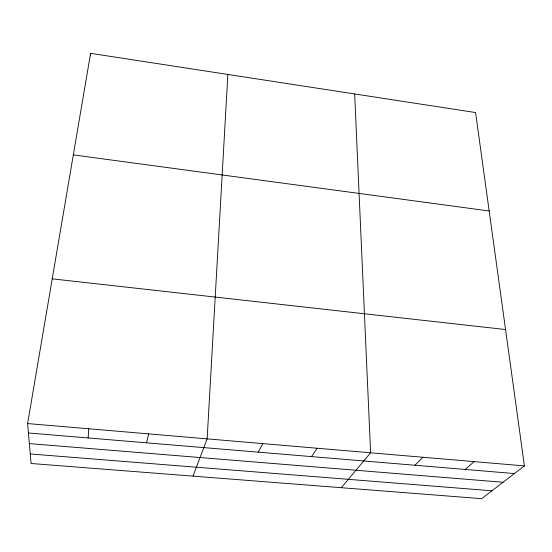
<?xml version="1.0" encoding="UTF-8"?>
<svg xmlns="http://www.w3.org/2000/svg" width="552" height="552" viewBox="0 0 552 552"><rect width="100%" height="100%" fill="white"/><g stroke="black" fill="none" stroke-linecap="round" stroke-linejoin="round"><path stroke-width="0.83" d="M90.514 55.807L90.604 53.337L475.576 112.553L524.4 465.902L481.696 498.663L31.098 463.494L27.6 423.563L90.604 53.337M227.866 74.451L207.145 438.868L193.007 476.134M88.154 437.95L88.769 428.78M146.604 442.828L148.605 433.879M258.219 452.157L262.766 443.601M311.514 456.607L317.241 448.245M341.336 487.713L370.613 452.792L354.66 93.95M414.966 465.246L422.908 457.249M465.177 469.441L474.161 461.617M30.263 453.965L491.956 490.79M29.359 443.601L503.072 482.262M28.421 432.961L514.423 473.554M27.6 423.563L524.4 465.902M52.226 278.843L505.556 329.544M73.319 154.891L489.175 210.967"/></g></svg>
